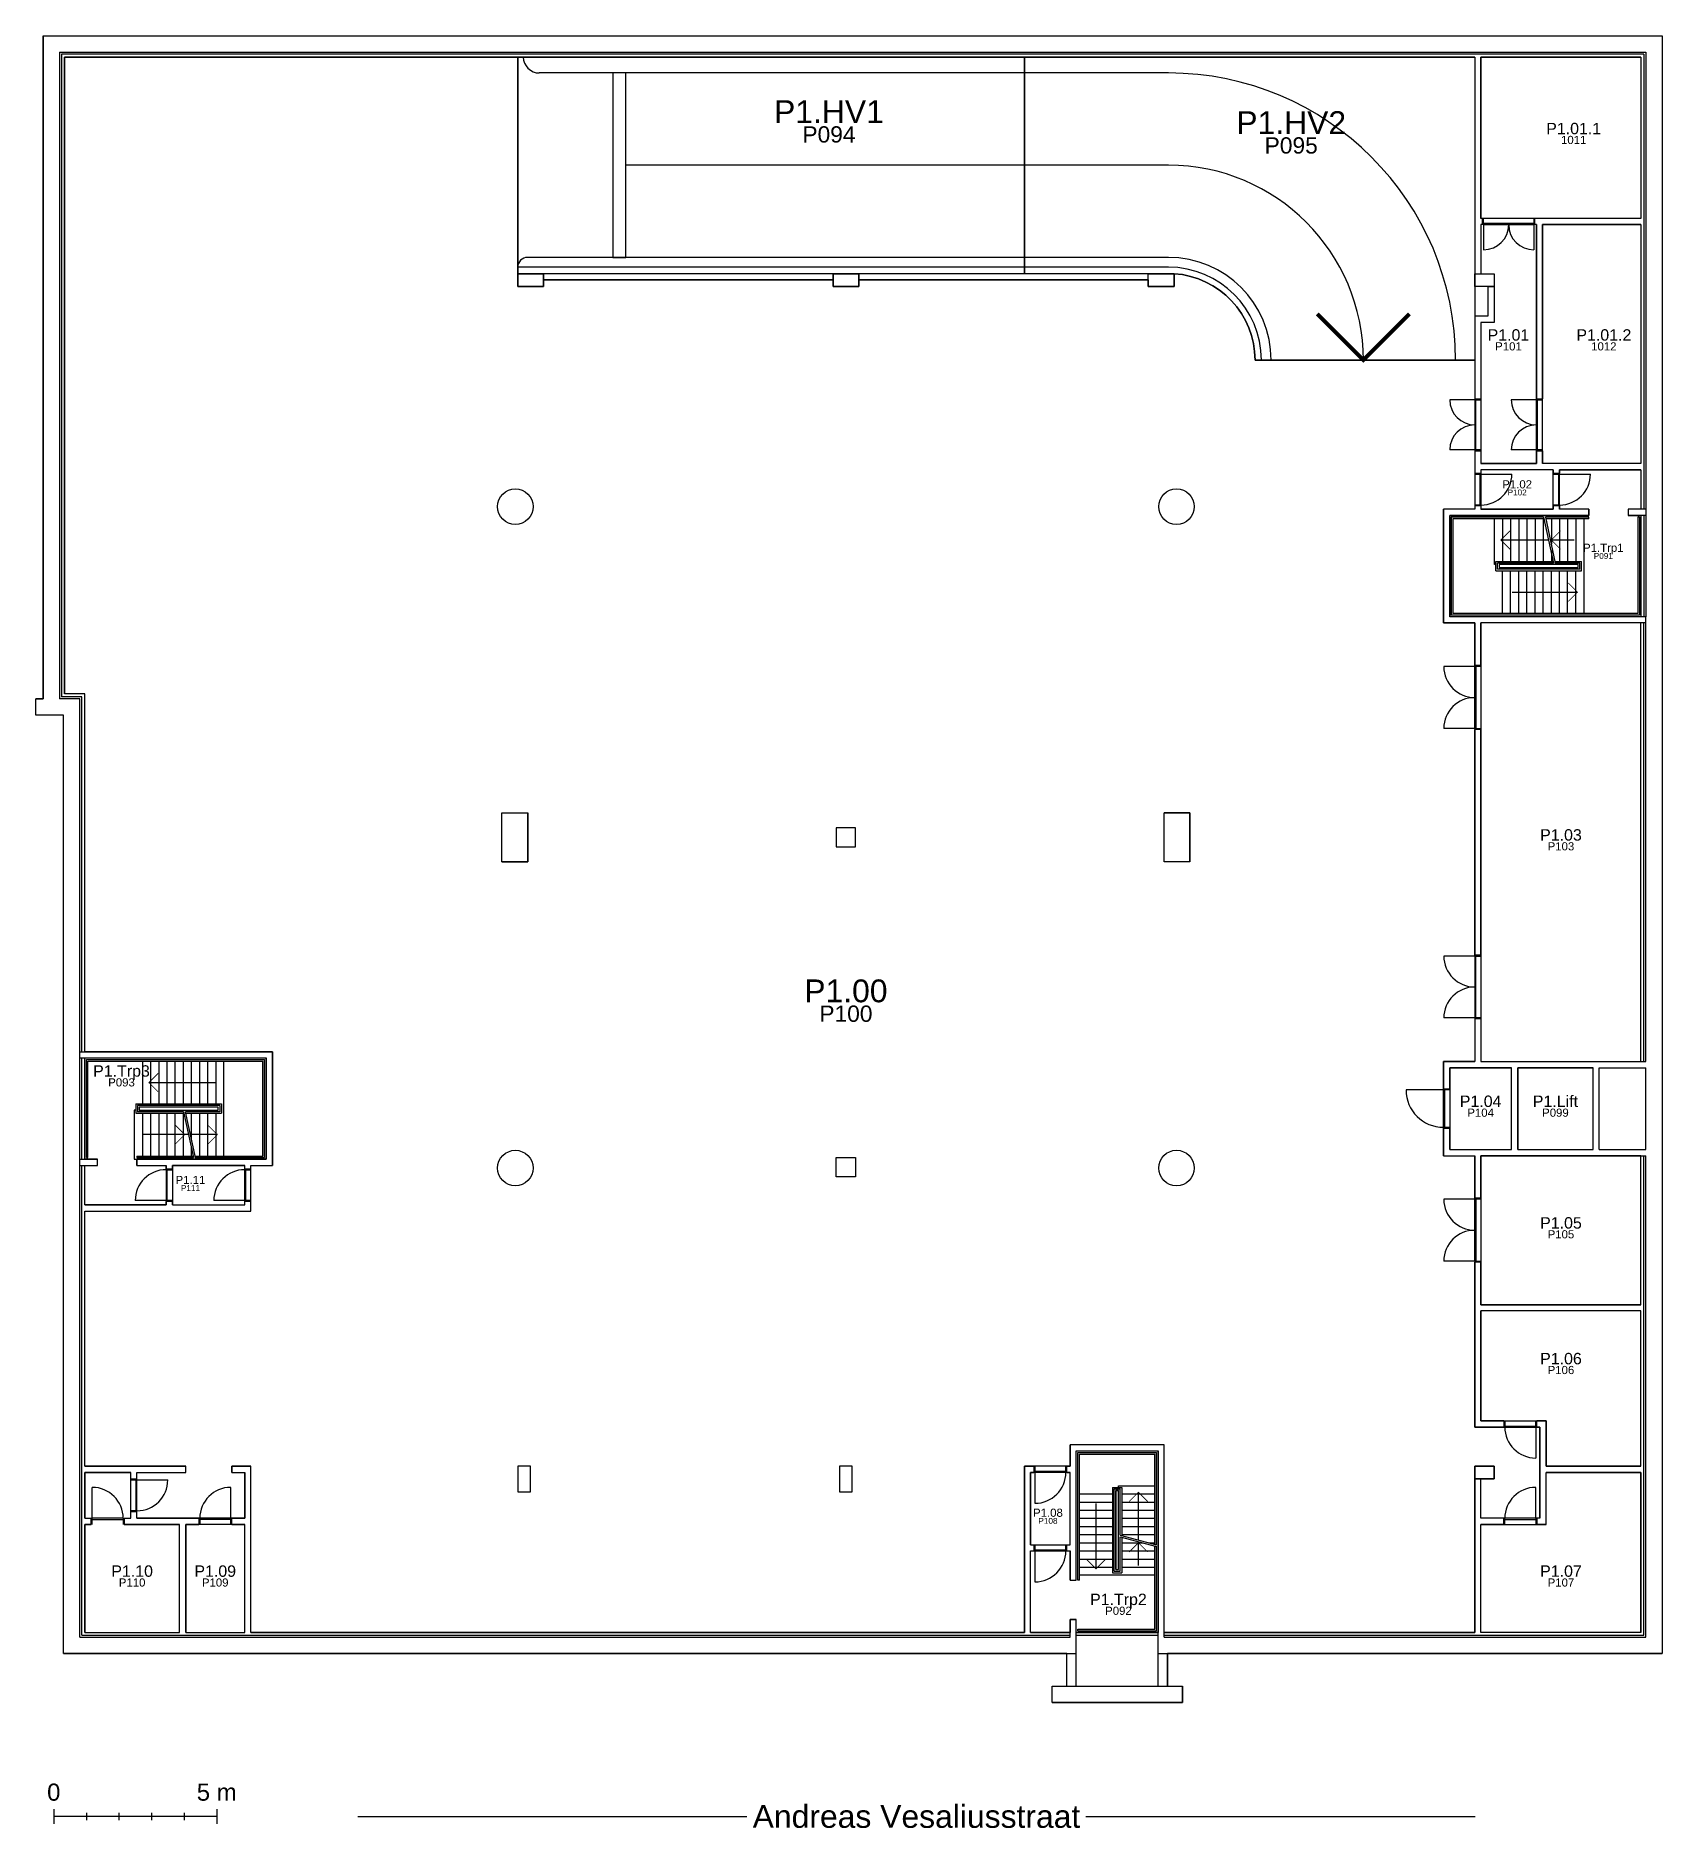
# Model space of a CAD drawing. Header units: millimetres. Extents: x -3020 to 46890, y -11661 to 43349.
import ezdxf
from ezdxf.enums import TextEntityAlignment as Align

# ---------------------------------------------------------------- set-up
doc = ezdxf.new("R2010")
doc.units = ezdxf.units.MM
for name, color, linetype in [('T-01----V_NOTA', 7, 'Continuous'), ('T-01----V_SCHAALLAT', 7, 'Continuous'), ('T-020---V_LOKAALNAAM', 2, 'Continuous'), ('T-020---V_LOKAALNUMMER', 7, 'Continuous'), ('T-025---V_POLYGOON_BUITENOMTREK', 7, 'Continuous'), ('T-026---V_POLYGOON_CONSTR', 7, 'Continuous'), ('T-026---V_POLYGOON_LOKAAL', 7, 'Continuous'), ('T-20----B_Wanden', 12, 'Continuous'), ('T-24----B_Trappen', 2, 'Continuous'), ('T-28----B_Kolommen', 4, 'Continuous'), ('T-32----B_BINNENSCHRIJNWERK', 2, 'Continuous')]:
    doc.layers.add(name, color=color, linetype=linetype)
doc.styles.add('ARIAL', font='arial.ttf')
doc.styles.add('S1-100_H1.8', font='arial.ttf', dxfattribs={"oblique": 15, "height": 180})
doc.styles.add('S1-100_H2.5', font='arial.ttf', dxfattribs={"height": 250})
doc.styles.add('S1-100_H3.5', font='arial.ttf', dxfattribs={"height": 350})
doc.styles.add('S1-100_H5', font='arial.ttf', dxfattribs={"height": 500})
doc.styles.add('S1-100_H7', font='arial.ttf', dxfattribs={"height": 700})

# ---------------------------------------------------------------- blocks, each defined once
blk = doc.blocks.new('*U2')
at = {"layer": 'T-01----V_SCHAALLAT'}
for p, q in [((0, 225), (0, -225)), ((1000, 112.5), (1000, -112.5)), ((2000, 112.5), (2000, -112.5)), ((3000, 112.5), (3000, -112.5)), ((4000, 112.5), (4000, -112.5)), ((5000, 225), (5000, -225))]:
    blk.add_line(p, q, dxfattribs=at)
for points in [[(1000, 0), (0, 0)], [(2000, 0), (1000, 0)], [(3000, 0), (2000, 0)], [(4000, 0), (3000, 0)], [(5000, 0), (4000, 0)]]:
    blk.add_lwpolyline(points, dxfattribs=at)
at = {"layer": 'T-01----V_SCHAALLAT', "style": 'ARIAL'}
for s, p in [('0', (0, 325)), ('5 m', (5000, 325))]:
    blk.add_text(s, height=525, dxfattribs=at).set_placement(p, align=Align.BOTTOM_CENTER)

msp = doc.modelspace()

# ---------------------------------------------------------------- linework, layer by layer
at = {"layer": 'T-01----V_NOTA'}
for p, q in [((6857, -11301), (18799, -11301)), ((29205, -11301), (41155, -11301))]:
    msp.add_line(p, q, dxfattribs=at)
at = {"layer": 'T-025---V_POLYGOON_BUITENOMTREK'}
msp.add_lwpolyline([(-2795, 43349), (46890, 43349), (46890, -6301), (31710, -6301), (31710, -7301), (32165, -7301), (32165, -7801), (28165, -7801), (28165, -7301), (28620, -7301), (28620, -6301), (-2170, -6301), (-2170, 22499), (-3020, 22499), (-3020, 22999), (-2795, 22999)], close=True, dxfattribs=at)
at = {"layer": 'T-026---V_POLYGOON_CONSTR'}
for points in [[(12560, 35659), (11770, 35659), (11770, 36049), (12560, 36049)], [(22235, 35659), (21445, 35659), (21445, 36049), (22235, 36049)], [(31910, 35659), (31120, 35659), (31120, 36049), (31910, 36049)], [(41730, 35659), (41140, 35659), (41140, 36049), (41730, 36049)], [(41890, 27029), (44315, 27029), (44315, 27119), (41890, 27119)], [(12075, 19499), (12075, 17999), (11285, 17999), (11285, 19499)], [(32395, 19499), (32395, 17999), (31605, 17999), (31605, 19499)], [(150, 10379), (2575, 10379), (2575, 10469), (150, 10469)], [(41730, -551), (41730, -941), (41140, -941), (41140, -551)], [(30120, -3726), (30210, -3726), (30210, -1301), (30120, -1301)]]:
    msp.add_lwpolyline(points, close=True, dxfattribs=at)
for points in [[(11150, 28899, -1), (12240, 28899, -1)], [(31440, 28899, -1), (32530, 28899, -1)], [(12240, 8599, -1), (11150, 8599, -1)], [(32530, 8599, -1), (31440, 8599, -1)]]:
    msp.add_lwpolyline(points, format="xyb", close=True, dxfattribs=at)
at = {"layer": 'T-026---V_POLYGOON_LOKAAL'}
for points in [[(41140, -941), (41140, -5651), (31610, -5651), (31610, 109), (28720, 109), (28720, -551), (27320, -551), (27320, -5651), (3580, -5651), (3580, -551), (2990, -551), (2990, -741), (3390, -741), (3390, -2151), (80, -2151), (80, -741), (1580, -741), (1580, -551), (-1520, -551), (-1520, 7279), (3580, 7279), (3580, 8679), (4240, 8679), (4240, 12169), (-1520, 12169), (-1520, 23149), (-2145, 23149), (-2145, 42699), (11770, 42699), (11770, 35659), (12560, 35659), (12560, 35859), (21445, 35859), (21445, 35659), (22235, 35659), (22235, 35859), (31120, 35859), (31120, 35659), (31910, 35659), (31910, 36049, -0.395572), (34395, 33399), (41140, 33399), (41140, 28819), (40180, 28819), (40180, 25329), (41140, 25329), (41140, 11869), (40180, 11869), (40180, 8979), (41140, 8979), (41140, 649), (43140, 649), (43140, -2151), (41330, -2151), (41330, -941)], [(31910, 36049), (27325, 36049), (27325, 42699), (41140, 42699), (41140, 33399), (34395, 33399, 0.395572)]]:
    msp.add_lwpolyline(points, format="xyb", close=True, dxfattribs=at)
for points in [[(11770, 42699), (27325, 42699), (27325, 36049), (11770, 36049)], [(41330, 42699), (46240, 42699), (46240, 37744), (41330, 37744)], [(41330, 30219), (43030, 30219), (43030, 37554), (41330, 37554), (41330, 36049), (41730, 36049), (41730, 34554), (41330, 34554)], [(43220, 37554), (46240, 37554), (46240, 30219), (43220, 30219)], [(43740, 30029), (46240, 30029), (46240, 28819), (45850, 28819), (45850, 28629), (46240, 28629), (46240, 25519), (40370, 25519), (40370, 28629), (44640, 28629), (44640, 28819), (43740, 28819)], [(41330, 28819), (43550, 28819), (43550, 30029), (41330, 30029)], [(41330, 11869), (46240, 11869), (46240, 25329), (41330, 25329)], [(-1520, 11979), (4050, 11979), (4050, 8869), (80, 8869), (80, 8679), (980, 8679), (980, 7469), (-1520, 7469), (-1520, 8679), (-1130, 8679), (-1130, 8869), (-1520, 8869)], [(40370, 9169), (42270, 9169), (42270, 11679), (40370, 11679)], [(42460, 9169), (44770, 9169), (44770, 11679), (42460, 11679)], [(41330, 4403), (46240, 4403), (46240, 8979), (41330, 8979)], [(1170, 7469), (3390, 7469), (3390, 8679), (1170, 8679)], [(41330, 839), (43330, 839), (43330, -551), (46240, -551), (46240, 4213), (41330, 4213)], [(27510, -3151), (28720, -3151), (28720, -4051), (28910, -4051), (28910, -81), (31420, -81), (31420, -5651), (28910, -5651), (28910, -5261), (28720, -5261), (28720, -5651), (27510, -5651)], [(-1520, -5651), (1390, -5651), (1390, -2341), (-310, -2341), (-310, -2151), (-110, -2151), (-110, -741), (-1520, -741), (-1520, -2151), (-1320, -2151), (-1320, -2341), (-1520, -2341)], [(27510, -2961), (28720, -2961), (28720, -741), (27510, -741)], [(43330, -741), (46240, -741), (46240, -5651), (41330, -5651), (41330, -2341), (43330, -2341)], [(1580, -5651), (3390, -5651), (3390, -2341), (1580, -2341)]]:
    msp.add_lwpolyline(points, close=True, dxfattribs=at)
at = {"layer": 'T-20----B_Wanden'}
for p, q in [((-2795, 43349), (-2795, 22999)), ((-2795, 43349), (46890, 43349)), ((46890, 43349), (46890, -6301)), ((-2295, 42849), (-2295, 22999)), ((-2295, 42849), (46390, 42849)), ((-2235, 42789), (-2235, 23059)), ((46330, 42789), (-2235, 42789)), ((-2145, 42699), (-2145, 23149)), ((41140, 42699), (-2145, 42699)), ((41140, 42699), (41140, 36049)), ((46240, 42699), (41330, 42699)), ((41330, 42699), (41330, 37744)), ((46240, 42699), (46240, 37744)), ((46330, 42789), (46330, 28819)), ((46390, 42849), (46390, 28629)), ((41380, 37744), (41330, 37744)), ((41330, 37554), (41330, 36049)), ((41380, 37554), (41330, 37554)), ((41380, 37554), (41380, 37744)), ((42180, 37554), (42180, 37586)), ((46240, 37744), (42980, 37744)), ((42980, 37554), (42980, 37744)), ((43030, 37554), (42980, 37554)), ((43030, 37554), (43030, 32209)), ((43220, 37554), (43220, 32209)), ((46240, 37554), (43220, 37554)), ((46240, 37554), (46240, 30219)), ((31120, 36049), (11770, 36049)), ((12560, 35859), (12560, 36049)), ((21445, 35859), (12560, 35859)), ((31120, 35859), (22235, 35859)), ((31120, 35859), (31120, 36049)), ((41140, 36049), (41330, 36049)), ((41540, 35659), (41540, 34744)), ((41540, 35659), (41730, 35659)), ((41730, 35659), (41730, 34554)), ((41140, 34744), (41140, 32209)), ((41540, 34744), (41140, 34744)), ((41330, 34554), (41330, 32209)), ((41730, 34554), (41330, 34554)), ((41140, 32209), (41330, 32209)), ((43030, 32209), (43220, 32209)), ((41140, 31409), (41172, 31409)), ((43030, 31409), (43062, 31409)), ((41140, 30609), (41140, 29929)), ((41140, 30609), (41330, 30609)), ((41330, 30609), (41330, 30219)), ((43030, 30609), (43220, 30609)), ((43030, 30609), (43030, 30219)), ((43220, 30609), (43220, 30219)), ((43030, 30219), (41330, 30219)), ((41330, 30029), (41330, 29929)), ((43550, 30029), (41330, 30029)), ((46240, 30219), (43220, 30219)), ((43550, 30029), (43550, 29929)), ((46240, 30029), (43740, 30029)), ((43740, 30029), (43740, 29929)), ((46240, 30029), (46240, 28819)), ((40180, 25329), (40180, 28819)), ((41140, 28819), (40180, 28819)), ((44640, 28629), (40370, 28629)), ((40370, 28629), (40370, 25519)), ((41140, 28919), (41140, 28819)), ((41330, 28919), (41330, 28819)), ((43550, 28819), (41330, 28819)), ((43550, 28919), (43550, 28819)), ((43740, 28919), (43740, 28819)), ((44640, 28819), (43740, 28819)), ((44640, 28819), (44640, 28629)), ((46390, 28819), (45850, 28819)), ((45850, 28819), (45850, 28629)), ((46390, 28629), (45850, 28629)), ((46240, 28629), (46240, 25519)), ((46330, 28629), (46330, 25519)), ((46390, 28629), (46390, 25519)), ((41140, 25329), (40180, 25329)), ((46390, 25519), (40370, 25519)), ((41140, 24021), (41140, 25329)), ((46390, 25329), (41330, 25329)), ((41330, 24021), (41330, 25329)), ((46240, 11869), (46240, 25329)), ((46330, 11869), (46330, 25329)), ((46390, 11869), (46390, 25519)), ((41330, 24021), (41140, 24021)), ((-1520, 23149), (-2145, 23149)), ((-1520, 12169), (-1520, 23149)), ((-3020, 22499), (-3020, 22999)), ((-2795, 22999), (-3020, 22999)), ((-1670, 22999), (-2295, 22999)), ((-1610, 23059), (-2235, 23059)), ((-1670, -5801), (-1670, 22999)), ((-1610, 12169), (-1610, 23059)), ((-2170, 22499), (-3020, 22499)), ((-2170, -6301), (-2170, 22499)), ((41140, 15137), (41140, 22061)), ((41330, 22061), (41140, 22061)), ((41330, 15137), (41330, 22061)), ((41330, 15137), (41140, 15137)), ((41140, 13177), (41140, 11869)), ((41330, 13177), (41140, 13177)), ((41330, 13177), (41330, 11869)), ((-1670, 12169), (4240, 12169)), ((4240, 12169), (4240, 8679)), ((-1670, 11979), (4050, 11979)), ((-1610, 8869), (-1610, 11979)), ((-1520, 8869), (-1520, 11979)), ((4050, 8869), (4050, 11979)), ((40180, 11869), (41140, 11869)), ((40180, 11029), (40180, 11869)), ((40370, 11679), (42270, 11679)), ((40370, 11029), (40370, 11679)), ((41330, 11869), (46390, 11869)), ((42270, 9169), (42270, 11679)), ((42460, 9169), (42460, 11679)), ((42460, 11679), (44770, 11679)), ((44770, 9169), (44770, 11679)), ((44960, 9169), (44960, 11679)), ((44960, 11679), (46390, 11679)), ((46390, 9169), (46390, 11679)), ((40180, 11029), (40370, 11029)), ((40180, 8979), (40180, 9819)), ((40180, 9819), (40370, 9819)), ((40370, 9169), (40370, 9819)), ((-1670, 8869), (-1130, 8869)), ((-1130, 8679), (-1130, 8869)), ((80, 8679), (80, 8869)), ((80, 8869), (4050, 8869)), ((40180, 8979), (41140, 8979)), ((40370, 9169), (42270, 9169)), ((41140, 7671), (41140, 8979)), ((41330, 8979), (46390, 8979)), ((41330, 7671), (41330, 8979)), ((42460, 9169), (44770, 9169)), ((44960, 9169), (46390, 9169)), ((46240, 4403), (46240, 8979)), ((46330, -5741), (46330, 8979)), ((46390, -5801), (46390, 8979)), ((-1670, 8679), (-1130, 8679)), ((-1610, -5741), (-1610, 8679)), ((-1520, 7469), (-1520, 8679)), ((80, 8679), (980, 8679)), ((980, 8579), (980, 8679)), ((1170, 8679), (3390, 8679)), ((1170, 8579), (1170, 8679)), ((3390, 8579), (3390, 8679)), ((3580, 8679), (4240, 8679)), ((3580, 8579), (3580, 8679)), ((-1520, 7469), (980, 7469)), ((-1520, 7279), (3580, 7279)), ((-1520, -551), (-1520, 7279)), ((980, 7469), (980, 7569)), ((1170, 7469), (1170, 7569)), ((1170, 7469), (3390, 7469)), ((3390, 7469), (3390, 7569)), ((3580, 7279), (3580, 7569)), ((41330, 7671), (41140, 7671)), ((41140, 649), (41140, 5711)), ((41330, 5711), (41140, 5711)), ((41330, 4403), (41330, 5711)), ((46240, 4403), (41330, 4403)), ((46240, 4213), (41330, 4213)), ((41330, 839), (41330, 4213)), ((46240, -551), (46240, 4213)), ((42030, 649), (41140, 649)), ((42030, 839), (41330, 839)), ((43330, 839), (43040, 839)), ((43140, 649), (43040, 649)), ((43140, -2151), (43140, 649)), ((43330, -551), (43330, 839)), ((31610, 109), (28720, 109)), ((28720, -551), (28720, 109)), ((31610, -5801), (31610, 109)), ((28910, -4051), (28910, -81)), ((28910, -81), (31420, -81)), ((31420, -7301), (31420, -81)), ((-1520, -551), (1580, -551)), ((-1520, -741), (-110, -741)), ((-1520, -2151), (-1520, -741)), ((-110, -941), (-110, -741)), ((80, -741), (1580, -741)), ((80, -941), (80, -741)), ((1580, -741), (1580, -551)), ((2990, -741), (2990, -551)), ((2990, -551), (3580, -551)), ((2990, -741), (3390, -741)), ((3390, -2151), (3390, -741)), ((3580, -5651), (3580, -551)), ((27320, -551), (27610, -551)), ((27320, -5651), (27320, -551)), ((27510, -741), (27610, -741)), ((27510, -2961), (27510, -741)), ((28620, -551), (28720, -551)), ((28620, -741), (28720, -741)), ((28720, -2961), (28720, -741)), ((41140, -5651), (41140, -941)), ((41140, -941), (41330, -941)), ((41330, -2151), (41330, -941)), ((43140, -741), (43140, -551)), ((46240, -551), (43330, -551)), ((46240, -741), (43330, -741)), ((43330, -2341), (43330, -741)), ((46240, -5651), (46240, -741)), ((30120, -3726), (30120, -1301)), ((30210, -3726), (30210, -1301)), ((-1520, -2151), (-1320, -2151)), ((-310, -2151), (-110, -2151)), ((-110, -2151), (-110, -1951)), ((80, -2151), (80, -1951)), ((80, -2151), (1980, -2151)), ((2990, -2151), (3390, -2151)), ((42030, -2151), (41330, -2151)), ((43140, -2151), (43040, -2151)), ((-1520, -5651), (-1520, -2341)), ((-1520, -2341), (-1320, -2341)), ((-310, -2341), (1390, -2341)), ((1390, -5651), (1390, -2341)), ((1580, -5651), (1580, -2341)), ((1580, -2341), (1980, -2341)), ((2990, -2341), (3390, -2341)), ((3390, -5651), (3390, -2341)), ((42030, -2341), (41330, -2341)), ((41330, -5651), (41330, -2341)), ((43330, -2341), (43040, -2341)), ((27510, -2961), (27610, -2961)), ((27510, -5651), (27510, -3151)), ((27510, -3151), (27610, -3151)), ((28620, -2961), (28720, -2961)), ((28620, -3151), (28720, -3151)), ((28720, -4051), (28720, -3151)), ((28720, -4051), (28910, -4051)), ((28720, -5801), (28720, -5261)), ((28720, -5261), (28910, -5261)), ((28910, -7301), (28910, -5261)), ((-1670, -5801), (28720, -5801)), ((-1610, -5741), (28720, -5741)), ((-1520, -5651), (1390, -5651)), ((1580, -5651), (3390, -5651)), ((3580, -5651), (27320, -5651)), ((27510, -5651), (28720, -5651)), ((27510, -5651), (28720, -5651)), ((28910, -5651), (31420, -5651)), ((28910, -5741), (31420, -5741)), ((31610, -5651), (41140, -5651)), ((31610, -5741), (46330, -5741)), ((31610, -5801), (46390, -5801)), ((46240, -5651), (41330, -5651)), ((-2170, -6301), (28910, -6301)), ((28620, -7301), (28620, -6301)), ((31420, -6301), (46890, -6301)), ((31710, -7301), (31710, -6301)), ((28165, -7301), (32165, -7301)), ((28165, -7801), (28165, -7301)), ((32165, -7801), (32165, -7301)), ((28165, -7801), (32165, -7801))]:
    msp.add_line(p, q, dxfattribs=at)
at = {"layer": 'T-20----B_Wanden', "linetype": 'Continuous'}
for p, q in [((41140, 29929), (41330, 29929)), ((43550, 29929), (43740, 29929)), ((41330, 28919), (41140, 28919)), ((43740, 28919), (43550, 28919)), ((980, 8579), (1170, 8579)), ((3390, 8579), (3580, 8579)), ((1170, 7569), (980, 7569)), ((3580, 7569), (3390, 7569)), ((42030, 839), (42030, 649)), ((43040, 649), (43040, 839)), ((-110, -941), (80, -941)), ((27610, -551), (27610, -741)), ((28620, -741), (28620, -551)), ((30120, -1301), (30210, -1301)), ((-1320, -2341), (-1320, -2151)), ((-310, -2151), (-310, -2341)), ((80, -1951), (-110, -1951)), ((1980, -2151), (1980, -2341)), ((2990, -2341), (2990, -2151)), ((42030, -2341), (42030, -2151)), ((43040, -2151), (43040, -2341)), ((27610, -2961), (27610, -3151)), ((28620, -3151), (28620, -2961)), ((30120, -3726), (30210, -3726))]:
    msp.add_line(p, q, dxfattribs=at)
at = {"layer": 'T-20----B_Wanden'}
for points in [[(41890, 27029), (44315, 27029), (44315, 27119), (41890, 27119)], [(150, 10379), (2575, 10379), (2575, 10469), (150, 10469)]]:
    msp.add_lwpolyline(points, close=True, dxfattribs=at)
at = {"layer": 'T-24----B_Trappen'}
for p, q in [((31740, 42209), (12430, 42209)), ((31740, 39379), (15090, 39379)), ((31740, 36549), (12070, 36549)), ((31740, 36249), (11770, 36249)), ((11770, 36049), (11770, 36249)), ((40550, 33399), (34395, 33399)), ((40420, 28579), (40420, 25569)), ((43253, 28579), (40420, 28579)), ((40470, 28529), (40470, 25619)), ((43264, 28529), (40470, 28529)), ((41740, 27119), (41740, 28529)), ((41990, 28529), (41990, 27219)), ((42240, 28529), (42240, 27219)), ((42490, 28529), (42490, 27219)), ((42740, 28529), (42740, 27219)), ((42990, 28529), (42990, 27219)), ((43240, 28529), (43240, 27219)), ((43253, 28579), (43556, 27169)), ((44640, 28579), (43305, 28579)), ((43305, 28579), (43608, 27169)), ((44640, 28529), (43316, 28529)), ((43490, 28529), (43490, 27749)), ((43740, 28529), (43740, 27219)), ((43990, 28529), (43990, 27219)), ((44240, 28529), (44240, 27219)), ((44490, 28529), (44490, 25619)), ((44640, 28529), (44640, 28579)), ((46140, 28579), (46140, 25619)), ((46190, 28579), (46140, 28579)), ((46190, 28579), (46190, 25569)), ((43405, 27874), (41940, 27874)), ((44190, 27874), (43456, 27874)), ((43490, 27556), (43490, 27219)), ((41790, 27119), (41740, 27119)), ((41790, 27219), (43545, 27219)), ((41790, 26929), (41790, 27219)), ((43556, 27169), (41840, 27169)), ((41840, 26979), (41840, 27169)), ((44365, 26979), (41840, 26979)), ((43597, 27219), (44415, 27219)), ((44365, 27169), (43608, 27169)), ((44365, 26979), (44365, 27169)), ((44415, 26929), (44415, 27219)), ((41790, 26929), (44415, 26929)), ((41990, 25619), (41990, 26929)), ((42240, 25619), (42240, 26929)), ((42490, 25619), (42490, 26929)), ((42740, 25619), (42740, 26929)), ((42990, 25619), (42990, 26929)), ((43240, 25619), (43240, 26929)), ((43490, 25619), (43490, 26929)), ((43740, 25619), (43740, 26929)), ((43990, 25619), (43990, 26929)), ((44240, 25619), (44240, 26929)), ((42290, 26274), (44290, 26274)), ((46190, 25569), (40420, 25569)), ((46140, 25619), (40470, 25619)), ((-1470, 11929), (4000, 11929)), ((-1470, 8919), (-1470, 11929)), ((-1420, 11879), (3950, 11879)), ((-1420, 8919), (-1420, 11879)), ((250, 11879), (250, 10569)), ((500, 11879), (500, 10569)), ((750, 11879), (750, 10569)), ((1000, 11879), (1000, 10569)), ((1250, 11879), (1250, 10569)), ((1500, 11879), (1500, 10569)), ((1750, 11879), (1750, 10569)), ((2000, 11879), (2000, 10569)), ((2250, 11879), (2250, 10569)), ((2500, 11879), (2500, 10569)), ((2750, 8969), (2750, 11879)), ((3950, 8969), (3950, 11879)), ((4000, 8919), (4000, 11929)), ((450, 11224), (2500, 11224)), ((50, 10569), (2675, 10569)), ((50, 10569), (50, 10279)), ((2625, 10519), (100, 10519)), ((100, 10519), (100, 10329)), ((2625, 10519), (2625, 10329)), ((2675, 10569), (2675, 10279)), ((0, 10379), (0, 8869)), ((50, 10379), (0, 10379)), ((50, 10279), (1529, 10279)), ((1516, 10329), (100, 10329)), ((250, 10279), (250, 8969)), ((500, 10279), (500, 8969)), ((750, 10279), (750, 8969)), ((1000, 10279), (1000, 8969)), ((1250, 10279), (1250, 8969)), ((1500, 10279), (1500, 8969)), ((1513, 10329), (1816, 8919)), ((1565, 10329), (1868, 8919)), ((2625, 10329), (1568, 10329)), ((1581, 10279), (2675, 10279)), ((1750, 10279), (1750, 9468)), ((2000, 10279), (2000, 8969)), ((2250, 10279), (2250, 8969)), ((2500, 10279), (2500, 8969)), ((1665, 9624), (250, 9624)), ((2550, 9624), (1716, 9624)), ((-1470, 8919), (-1420, 8919)), ((0, 8869), (80, 8869)), ((80, 8969), (1805, 8969)), ((80, 8969), (80, 8919)), ((80, 8919), (1816, 8919)), ((1750, 9227), (1750, 8969)), ((1857, 8969), (3950, 8969)), ((1868, 8919), (4000, 8919)), ((28960, -4051), (28960, -131)), ((28960, -131), (31370, -131)), ((29010, -4051), (29010, -181)), ((29010, -181), (31320, -181)), ((31320, -2951), (31320, -181)), ((31370, -2964), (31370, -131)), ((29010, -1401), (30020, -1401)), ((30020, -1201), (30020, -3826)), ((30020, -1201), (30310, -1201)), ((30070, -3776), (30070, -1251)), ((30070, -1251), (30260, -1251)), ((30210, -1151), (31320, -1151)), ((30210, -1201), (30210, -1151)), ((30260, -2667), (30260, -1251)), ((30310, -1201), (30310, -2680)), ((30310, -1401), (31320, -1401)), ((30815, -2816), (30815, -1351)), ((29010, -1651), (30020, -1651)), ((29010, -1901), (30020, -1901)), ((29010, -2151), (30020, -2151)), ((29515, -1701), (29515, -3701)), ((30310, -1651), (31320, -1651)), ((30310, -1901), (31320, -1901)), ((30310, -2151), (31320, -2151)), ((29010, -2401), (30020, -2401)), ((29010, -2651), (30020, -2651)), ((30260, -2667), (31370, -2964)), ((30260, -3776), (30260, -2719)), ((30260, -2719), (31370, -3016)), ((30310, -2401), (31320, -2401)), ((30310, -2651), (31320, -2651)), ((30310, -2732), (30310, -3826)), ((29010, -2901), (30020, -2901)), ((29010, -3151), (30020, -3151)), ((30310, -2901), (30940, -2901)), ((30310, -3151), (31320, -3151)), ((30815, -3601), (30815, -2867)), ((31133, -2901), (31320, -2901)), ((31320, -5551), (31320, -3003)), ((31370, -5601), (31370, -3016)), ((29010, -3401), (30020, -3401)), ((29010, -3651), (30020, -3651)), ((30020, -3826), (30310, -3826)), ((30070, -3776), (30260, -3776)), ((30310, -3401), (31320, -3401)), ((30310, -3651), (31320, -3651)), ((29010, -4051), (28960, -4051)), ((31320, -3901), (29010, -3901)), ((28960, -5551), (31320, -5551)), ((28960, -5601), (28960, -5551)), ((28960, -5601), (31370, -5601))]:
    msp.add_line(p, q, dxfattribs=at)
msp.add_lwpolyline([(14690, 36549), (15090, 36549), (15090, 42209), (14690, 42209)], close=True, dxfattribs=at)
for points, const_width in [([(36306, 34813), (37720, 33399), (39134, 34813)], 125), ([(42223, 27591), (41940, 27874), (42223, 28157)], 25), ([(43773, 27591), (43490, 27874), (43773, 28157)], 25), ([(44007, 25991), (44290, 26274), (44007, 26557)], 25), ([(733, 10941), (450, 11224), (733, 11507)], 25), ([(1267, 9907), (1550, 9624), (1267, 9341)], 25), ([(2267, 9907), (2550, 9624), (2267, 9341)], 25), ([(31098, -1634), (30815, -1351), (30532, -1634)], 25), ([(31098, -3184), (30815, -2901), (30532, -3184)], 25), ([(29232, -3418), (29515, -3701), (29798, -3418)], 25)]:
    msp.add_lwpolyline(points, dxfattribs=dict(at, const_width=const_width))
for centre, radius, start, end in [((12430, 42699), 490, 180, 270), ((31740, 33399), 8810, 0, 90), ((31740, 33399), 5980, 0, 90), ((12070, 36249), 300, 90, 180), ((31740, 33399), 3150, 0, 90), ((31740, 33399), 2850, 0, 90), ((31740, 33399), 2655, 0, 86.3295)]:
    msp.add_arc(centre, radius, start, end, dxfattribs=at)
at = {"layer": 'T-28----B_Kolommen', "linetype": 'Continuous'}
for p, q in [((11285, 17999), (11285, 19499)), ((12075, 17999), (12075, 19499)), ((31605, 17999), (31605, 19499)), ((32395, 17999), (32395, 19499)), ((11285, 17999), (12075, 17999)), ((32395, 17999), (31605, 17999))]:
    msp.add_line(p, q, dxfattribs=at)
at = {"layer": 'T-28----B_Kolommen'}
for p, q in [((11285, 19499), (12075, 19499)), ((32395, 19499), (31605, 19499)), ((41730, -741), (41730, -551))]:
    msp.add_line(p, q, dxfattribs=at)
for points in [[(11770, 35659), (12560, 35659), (12560, 36049), (11770, 36049)], [(21445, 35659), (22235, 35659), (22235, 36049), (21445, 36049)], [(31910, 35659), (31120, 35659), (31120, 36049), (31910, 36049)], [(41730, 35659), (41140, 35659), (41140, 36049), (41730, 36049)], [(21545, 18454), (22135, 18454), (22135, 19044), (21545, 19044)], [(21545, 8919), (22135, 8919), (22135, 8329), (21545, 8329)], [(11770, -1341), (12160, -1341), (12160, -551), (11770, -551)], [(21645, -1341), (22035, -1341), (22035, -551), (21645, -551)], [(41140, -941), (41730, -941), (41730, -551), (41140, -551)]]:
    msp.add_lwpolyline(points, close=True, dxfattribs=at)
for centre in [(11695, 28899), (31985, 28899), (11695, 8599), (31985, 8599)]:
    msp.add_circle(centre, 545, dxfattribs=at)
at = {"layer": 'T-32----B_BINNENSCHRIJNWERK'}
for p, q in [((41410, 37554), (41410, 37744)), ((42950, 37586), (41410, 37586)), ((41410, 37554), (42950, 37554)), ((41410, 37554), (41410, 36784)), ((42950, 37744), (42950, 37554)), ((42950, 37554), (42950, 36784)), ((41140, 32179), (40370, 32179)), ((41140, 32179), (41140, 30639)), ((41140, 32179), (41330, 32179)), ((41172, 30639), (41172, 32179)), ((43030, 32179), (42260, 32179)), ((43030, 32179), (43030, 30639)), ((43030, 32179), (43220, 32179)), ((43062, 30639), (43062, 32179)), ((41140, 30639), (40370, 30639)), ((41330, 30639), (41140, 30639)), ((43030, 30639), (42260, 30639)), ((43220, 30639), (43030, 30639)), ((41140, 29899), (41330, 29899)), ((41140, 29899), (41330, 29899)), ((41298, 29899), (41298, 28949)), ((41298, 29899), (41298, 28949)), ((41330, 28949), (41330, 29899)), ((41330, 29899), (42280, 29899)), ((41330, 28949), (41330, 29899)), ((41330, 29899), (42280, 29899)), ((43550, 29899), (43740, 29899)), ((43550, 29899), (43740, 29899)), ((43708, 29899), (43708, 28949)), ((43708, 29899), (43708, 28949)), ((43740, 28949), (43740, 29899)), ((43740, 29899), (44690, 29899)), ((43740, 28949), (43740, 29899)), ((43740, 29899), (44690, 29899)), ((41330, 28949), (41140, 28949)), ((41330, 28949), (41140, 28949)), ((43740, 28949), (43550, 28949)), ((43740, 28949), (43550, 28949)), ((41140, 23991), (40190, 23991)), ((41140, 22091), (41140, 23991)), ((41330, 23991), (41140, 23991)), ((41172, 23991), (41172, 22091)), ((41140, 22091), (40190, 22091)), ((41140, 22091), (41330, 22091)), ((41140, 15107), (40190, 15107)), ((41140, 15107), (41140, 13207)), ((41140, 15107), (41330, 15107)), ((41172, 13207), (41172, 15107)), ((41140, 13207), (40190, 13207)), ((41330, 13207), (41140, 13207)), ((40180, 10999), (39030, 10999)), ((40180, 9849), (40180, 10999)), ((40370, 10999), (40180, 10999)), ((40212, 10999), (40212, 9849)), ((40180, 9849), (40370, 9849)), ((980, 8549), (980, 7599)), ((980, 8549), (1170, 8549)), ((1012, 7599), (1012, 8549)), ((3390, 8549), (3390, 7599)), ((3390, 8549), (3580, 8549)), ((3422, 7599), (3422, 8549)), ((980, 7599), (30, 7599)), ((1170, 7599), (980, 7599)), ((3390, 7599), (2440, 7599)), ((3580, 7599), (3390, 7599)), ((41140, 7641), (40190, 7641)), ((41140, 5741), (41140, 7641)), ((41330, 7641), (41140, 7641)), ((41172, 7641), (41172, 5741)), ((41140, 5741), (40190, 5741)), ((41140, 5741), (41330, 5741)), ((42060, 839), (42060, 649)), ((42060, 681), (43010, 681)), ((43010, 649), (42060, 649)), ((43010, 649), (43010, 839)), ((43010, 649), (43010, -301)), ((-110, -971), (80, -971)), ((48, -971), (48, -1921)), ((80, -1921), (80, -971)), ((80, -971), (1030, -971)), ((27640, -551), (27640, -741)), ((27640, -709), (28590, -709)), ((28590, -741), (27640, -741)), ((27640, -741), (27640, -1691)), ((28590, -741), (28590, -551)), ((-1290, -2151), (-1290, -1201)), ((2960, -2151), (2960, -1201)), ((43010, -2151), (43010, -1201)), ((-340, -2151), (-1290, -2151)), ((-1290, -2341), (-1290, -2151)), ((-1290, -2183), (-340, -2183)), ((-340, -2151), (-340, -2341)), ((80, -1921), (-110, -1921)), ((2010, -2151), (2960, -2151)), ((2010, -2151), (2010, -2341)), ((2960, -2183), (2010, -2183)), ((2960, -2341), (2960, -2151)), ((43010, -2151), (42060, -2151)), ((42060, -2341), (42060, -2151)), ((42060, -2183), (43010, -2183)), ((43010, -2151), (43010, -2341)), ((27640, -2961), (27640, -3151)), ((27640, -3119), (28590, -3119)), ((28590, -3151), (27640, -3151)), ((27640, -3151), (27640, -4101)), ((28590, -3151), (28590, -2961))]:
    msp.add_line(p, q, dxfattribs=at)
for centre, radius, start, end in [((41410, 37554), 770, 270, 0), ((42950, 37554), 770, 180, 270), ((41140, 32179), 770, 180, 270), ((43030, 32179), 770, 180, 270), ((41140, 30639), 770, 90, 180), ((43030, 30639), 770, 90, 180), ((41330, 29899), 950, 270, 0), ((41330, 29899), 950, 270, 0), ((43740, 29899), 950, 270, 0), ((43740, 29899), 950, 270, 0), ((41140, 23991), 950, 180, 270), ((41140, 22091), 950, 90, 180), ((41140, 15107), 950, 180, 270), ((41140, 13207), 950, 90, 180), ((40180, 10999), 1150, 180, 270), ((980, 7599), 950, 90, 180), ((3390, 7599), 950, 90, 180), ((41140, 7641), 950, 180, 270), ((41140, 5741), 950, 90, 180), ((43010, 649), 950, 180, 270), ((80, -971), 950, 270, 0), ((27640, -741), 950, 270, 0), ((-1290, -2151), 950, 0, 90), ((2960, -2151), 950, 90, 180), ((43010, -2151), 950, 90, 180), ((27640, -3151), 950, 270, 0)]:
    msp.add_arc(centre, radius, start, end, dxfattribs=at)

# ---------------------------------------------------------------- block references
at = {"layer": 'T-01----V_SCHAALLAT'}
msp.add_blockref('*U2', (-2470, -11301), dxfattribs=at)

# ---------------------------------------------------------------- texts
at = {"layer": 'T-01----V_NOTA', "style": 'S1-100_H7'}
msp.add_text('Andreas Vesaliusstraat', height=700, dxfattribs=at).set_placement((24006, -11301), align=Align.MIDDLE_CENTER)
at = {"layer": 'T-020---V_LOKAALNAAM'}
for s, height, style, p in [('P094', 500, 'S1-100_H5', (21320, 40574)), ('P095', 500, 'S1-100_H5', (35506, 40236)), ('1011', 250, 'S1-100_H2.5', (44175, 40279)), ('P101', 250, 'S1-100_H2.5', (42173, 33944)), ('1012', 250, 'S1-100_H2.5', (45101, 33944)), ('P102', 180, 'S1-100_H1.8', (42440, 29424)), ('P091', 180, 'S1-100_H1.8', (45085, 27477)), ('P103', 250, 'S1-100_H2.5', (43785, 18599)), ('P100', 500, 'S1-100_H5', (21840, 13587)), ('P093', 250, 'S1-100_H2.5', (-391, 11354)), ('P104', 250, 'S1-100_H2.5', (41320, 10424)), ('P099', 250, 'S1-100_H2.5', (43615, 10424)), ('P111', 180, 'S1-100_H1.8', (1725, 8074)), ('P105', 250, 'S1-100_H2.5', (43785, 6691)), ('P106', 250, 'S1-100_H2.5', (43785, 2526)), ('P108', 180, 'S1-100_H1.8', (28041, -2140)), ('P110', 250, 'S1-100_H2.5', (-65, -3996)), ('P109', 250, 'S1-100_H2.5', (2485, -3996)), ('P107', 250, 'S1-100_H2.5', (43785, -3996)), ('P092', 250, 'S1-100_H2.5', (30204, -4864))]:
    msp.add_text(s, height=height, dxfattribs=dict(at, style=style)).set_placement(p, align=Align.TOP_CENTER)
at = {"layer": 'T-020---V_LOKAALNUMMER'}
for s, height, style, p in [('P1.HV1', 700, 'S1-100_H7', (21320, 41374)), ('P1.HV2', 700, 'S1-100_H7', (35506, 41036)), ('P1.01.1', 350, 'S1-100_H3.5', (44175, 40679)), ('P1.01', 350, 'S1-100_H3.5', (42173, 34344)), ('P1.01.2', 350, 'S1-100_H3.5', (45101, 34344)), ('P1.02', 250, 'S1-100_H2.5', (42440, 29709)), ('P1.Trp1', 250, 'S1-100_H2.5', (45085, 27762)), ('P1.03', 350, 'S1-100_H3.5', (43785, 18999)), ('P1.00', 700, 'S1-100_H7', (21840, 14387)), ('P1.Trp3', 350, 'S1-100_H3.5', (-391, 11754)), ('P1.04', 350, 'S1-100_H3.5', (41320, 10824)), ('P1.Lift', 350, 'S1-100_H3.5', (43615, 10824)), ('P1.11', 250, 'S1-100_H2.5', (1725, 8359)), ('P1.05', 350, 'S1-100_H3.5', (43785, 7091)), ('P1.06', 350, 'S1-100_H3.5', (43785, 2926)), ('P1.08', 250, 'S1-100_H2.5', (28041, -1855)), ('P1.10', 350, 'S1-100_H3.5', (-65, -3596)), ('P1.09', 350, 'S1-100_H3.5', (2485, -3596)), ('P1.07', 350, 'S1-100_H3.5', (43785, -3596)), ('P1.Trp2', 350, 'S1-100_H3.5', (30204, -4464))]:
    msp.add_text(s, height=height, dxfattribs=dict(at, style=style)).set_placement(p, align=Align.TOP_CENTER)

doc.saveas('drawing.dxf')
